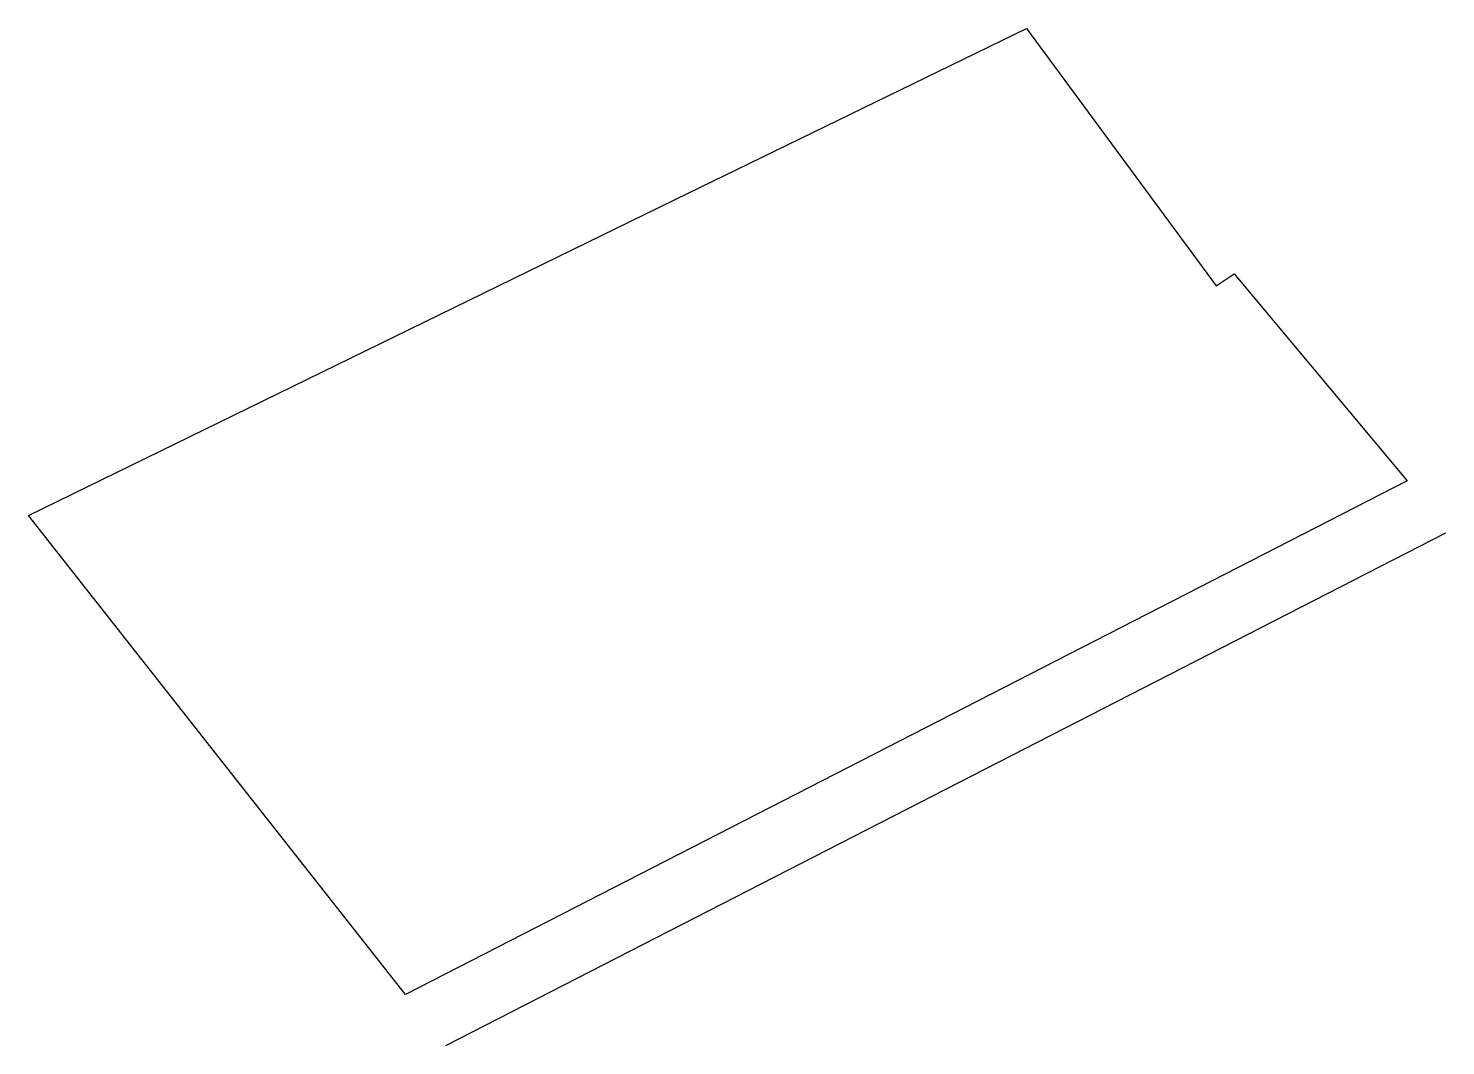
# Model space of a CAD drawing. Header units: millimetres. Extents: x 603001 to 603051.4, y 1313608.3 to 1313644.5.
import ezdxf

# ---------------------------------------------------------------- set-up
doc = ezdxf.new("R2010")
doc.units = ezdxf.units.MM

msp = doc.modelspace()

# ---------------------------------------------------------------- linework, layer by layer
msp.add_lwpolyline([(603036.513, 1313644.506), (603043.273, 1313635.334), (603043.914, 1313635.769), (603050.066, 1313628.395), (603014.408, 1313610.108), (603000.978, 1313627.165), (603023.979, 1313638.398)], close=True)
msp.add_lwpolyline([(603051.438, 1313626.535), (603015.826, 1313608.284)])

doc.saveas('drawing.dxf')
